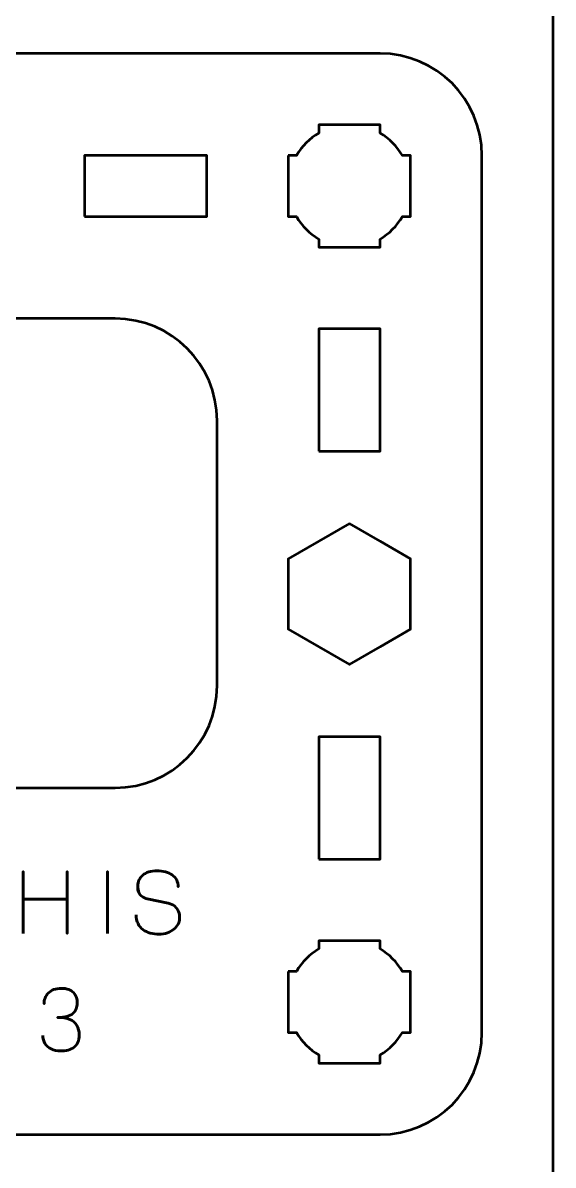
# Model space of a CAD drawing. Header units: centimetres. Extents: x -21 to 0, y -29.7 to 0.
# Drawn here: x -2.6 to 0, y -17.25 to -11.65 of the extents above; entities that cross this region are included whole.
import ezdxf

# ---------------------------------------------------------------- set-up
doc = ezdxf.new("R2010")
doc.units = ezdxf.units.CM
doc.header["$MEASUREMENT"] = 0
doc.layers.add('Layer 1', color=7, linetype='Continuous')

msp = doc.modelspace()

# ---------------------------------------------------------------- linework, layer by layer
at = {"layer": 'Layer 1', "lineweight": 53}
for points in [[(-1.15, -13.75), (-0.85, -13.75), (-0.85, -13.15), (-1.15, -13.15), (-1.15, -13.75)], [(-1.15, -15.75), (-0.85, -15.75), (-0.85, -15.15), (-1.15, -15.15), (-1.15, -15.75)]]:
    msp.add_lwpolyline(points, close=True, dxfattribs=at)
at = {"layer": 'Layer 1', "color": 1, "lineweight": 53}
msp.add_open_spline([(-21.00003, -29.19995), (-21.00003, -29.19995), (-21.00003, -2.89992), (-21.00003, -2.89992), (-21.00003, -2.89992), (-21.00003, -2.81709), (-20.93286, -2.74992), (-20.85003, -2.74992), (-20.85003, -2.74992), (-20.7672, -2.74992), (-20.70003, -2.68275), (-20.70003, -2.59992), (-20.70003, -2.59992), (-20.70003, -2.51709), (-20.7672, -2.44992), (-20.85003, -2.44992), (-20.85003, -2.44992), (-20.93286, -2.44992), (-21.00003, -2.38275), (-21.00003, -2.29992), (-21.00003, -2.29992), (-21.00003, -2.21709), (-20.93286, -2.14992), (-20.85003, -2.14992), (-20.85003, -2.14992), (-20.7672, -2.14992), (-20.70003, -2.08275), (-20.70003, -1.99992), (-20.70003, -1.99992), (-20.70003, -1.91709), (-20.7672, -1.84992), (-20.85003, -1.84992), (-20.85003, -1.84992), (-20.93286, -1.84992), (-21.00003, -1.78275), (-21.00003, -1.69992), (-21.00003, -1.69992), (-21.00003, -1.61709), (-20.93286, -1.54992), (-20.85003, -1.54992), (-20.85003, -1.54992), (-20.7672, -1.54992), (-20.70003, -1.48275), (-20.70003, -1.39992), (-20.70003, -1.39992), (-20.70003, -1.31709), (-20.7672, -1.24992), (-20.85003, -1.24992), (-20.85003, -1.24992), (-20.93286, -1.24992), (-21.00003, -1.18275), (-21.00003, -1.09992), (-21.00003, -1.09992), (-21.00003, -1.09992), (-21.00003, -0.49992), (-21.00003, -0.49992), (-21.00003, -0.49992), (-21.00003, -0.22295), (-20.77694, 0.00004), (-20.49994, 0.00004), (-20.49994, 0.00004), (-20.49994, 0.00004), (-0.50008, 0.00004), (-0.50008, 0.00004), (-0.50008, 0.00004), (-0.22294, 0.00004), (0.00002, -0.22295), (0.00002, -0.49992), (0.00002, -0.49992), (0.00002, -0.49992), (0.00002, -29.19995), (0.00002, -29.19995), (0.00002, -29.19995), (0.00002, -29.47695), (-0.22294, -29.70004), (-0.50008, -29.70004), (-0.50008, -29.70004), (-0.50008, -29.70004), (-20.49994, -29.70004), (-20.49994, -29.70004), (-20.49994, -29.70004), (-20.77694, -29.70004), (-21.00003, -29.47695), (-21.00003, -29.19995)], degree=3, knots=[0, 0, 0, 0, 0.047619, 0.047619, 0.047619, 0.047619, 0.0952381, 0.0952381, 0.0952381, 0.0952381, 0.1428571, 0.1428571, 0.1428571, 0.1428571, 0.1904762, 0.1904762, 0.1904762, 0.1904762, 0.2380952, 0.2380952, 0.2380952, 0.2380952, 0.2857143, 0.2857143, 0.2857143, 0.2857143, 0.3333333, 0.3333333, 0.3333333, 0.3333333, 0.3809524, 0.3809524, 0.3809524, 0.3809524, 0.4285714, 0.4285714, 0.4285714, 0.4285714, 0.4761905, 0.4761905, 0.4761905, 0.4761905, 0.5238095, 0.5238095, 0.5238095, 0.5238095, 0.5714286, 0.5714286, 0.5714286, 0.5714286, 0.6190476, 0.6190476, 0.6190476, 0.6190476, 0.6666667, 0.6666667, 0.6666667, 0.6666667, 0.7142857, 0.7142857, 0.7142857, 0.7142857, 0.7619048, 0.7619048, 0.7619048, 0.7619048, 0.8095238, 0.8095238, 0.8095238, 0.8095238, 0.8571429, 0.8571429, 0.8571429, 0.8571429, 0.9047619, 0.9047619, 0.9047619, 0.9047619, 0.952381, 0.952381, 0.952381, 0.952381, 1, 1, 1, 1], dxfattribs=at)
at = {"layer": 'Layer 1', "color": 3, "lineweight": 53}
msp.add_open_spline([(-5.65, -16.6), (-5.65, -16.6), (-5.65, -12.3), (-5.65, -12.3), (-5.65, -12.3), (-5.65, -12.02391), (-5.42609, -11.8), (-5.15, -11.8), (-5.15, -11.8), (-5.15, -11.8), (-0.85, -11.8), (-0.85, -11.8), (-0.85, -11.8), (-0.57391, -11.8), (-0.35, -12.02391), (-0.35, -12.3), (-0.35, -12.3), (-0.35, -12.3), (-0.35, -16.6), (-0.35, -16.6), (-0.35, -16.6), (-0.35, -16.87609), (-0.57391, -17.1), (-0.85, -17.1), (-0.85, -17.1), (-0.85, -17.1), (-5.15, -17.1), (-5.15, -17.1), (-5.15, -17.1), (-5.42609, -17.1), (-5.65, -16.87609), (-5.65, -16.6)], degree=3, knots=[0, 0, 0, 0, 0.125, 0.125, 0.125, 0.125, 0.25, 0.25, 0.25, 0.25, 0.375, 0.375, 0.375, 0.375, 0.5, 0.5, 0.5, 0.5, 0.625, 0.625, 0.625, 0.625, 0.75, 0.75, 0.75, 0.75, 0.875, 0.875, 0.875, 0.875, 1, 1, 1, 1], dxfattribs=at)
at = {"layer": 'Layer 1', "lineweight": 53}
for points, knots in [([(-1.3, -12.3), (-1.3, -12.3), (-1.25985, -12.3), (-1.25985, -12.3), (-1.25985, -12.3), (-1.2335, -12.25447), (-1.19553, -12.2165), (-1.15, -12.19015), (-1.15, -12.19015), (-1.15, -12.19015), (-1.15, -12.15), (-1.15, -12.15), (-1.15, -12.15), (-1.15, -12.15), (-1, -12.15), (-1, -12.15), (-1, -12.15), (-1, -12.15), (-0.85, -12.15), (-0.85, -12.15), (-0.85, -12.15), (-0.85, -12.15), (-0.85, -12.19015), (-0.85, -12.19015), (-0.85, -12.19015), (-0.80447, -12.2165), (-0.7665, -12.25447), (-0.74015, -12.3), (-0.74015, -12.3), (-0.74015, -12.3), (-0.7, -12.3), (-0.7, -12.3), (-0.7, -12.3), (-0.7, -12.3), (-0.7, -12.45), (-0.7, -12.45), (-0.7, -12.45), (-0.7, -12.45), (-0.7, -12.6), (-0.7, -12.6), (-0.7, -12.6), (-0.7, -12.6), (-0.74015, -12.6), (-0.74015, -12.6), (-0.74015, -12.6), (-0.7665, -12.64553), (-0.80447, -12.6835), (-0.85, -12.70985), (-0.85, -12.70985), (-0.85, -12.70985), (-0.85, -12.75), (-0.85, -12.75), (-0.85, -12.75), (-0.85, -12.75), (-1, -12.75), (-1, -12.75), (-1, -12.75), (-1, -12.75), (-1.15, -12.75), (-1.15, -12.75), (-1.15, -12.75), (-1.15, -12.75), (-1.15, -12.70985), (-1.15, -12.70985), (-1.15, -12.70985), (-1.19553, -12.6835), (-1.2335, -12.64553), (-1.25985, -12.6), (-1.25985, -12.6), (-1.25985, -12.6), (-1.3, -12.6), (-1.3, -12.6), (-1.3, -12.6), (-1.3, -12.6), (-1.3, -12.45), (-1.3, -12.45), (-1.3, -12.45), (-1.3, -12.45), (-1.3, -12.3), (-1.3, -12.3)], [0, 0, 0, 0, 0.05, 0.05, 0.05, 0.05, 0.1, 0.1, 0.1, 0.1, 0.15, 0.15, 0.15, 0.15, 0.2, 0.2, 0.2, 0.2, 0.25, 0.25, 0.25, 0.25, 0.3, 0.3, 0.3, 0.3, 0.35, 0.35, 0.35, 0.35, 0.4, 0.4, 0.4, 0.4, 0.45, 0.45, 0.45, 0.45, 0.5, 0.5, 0.5, 0.5, 0.55, 0.55, 0.55, 0.55, 0.6, 0.6, 0.6, 0.6, 0.65, 0.65, 0.65, 0.65, 0.7, 0.7, 0.7, 0.7, 0.75, 0.75, 0.75, 0.75, 0.8, 0.8, 0.8, 0.8, 0.85, 0.85, 0.85, 0.85, 0.9, 0.9, 0.9, 0.9, 0.95, 0.95, 0.95, 0.95, 1, 1, 1, 1]), ([(-2.3, -12.6), (-2.3, -12.6), (-2.3, -12.3), (-2.3, -12.3), (-2.3, -12.3), (-2.3, -12.3), (-1.7, -12.3), (-1.7, -12.3), (-1.7, -12.3), (-1.7, -12.3), (-1.7, -12.6), (-1.7, -12.6), (-1.7, -12.6), (-1.7, -12.6), (-2.3, -12.6), (-2.3, -12.6)], [0, 0, 0, 0, 0.25, 0.25, 0.25, 0.25, 0.5, 0.5, 0.5, 0.5, 0.75, 0.75, 0.75, 0.75, 1, 1, 1, 1]), ([(-4.35, -14.9), (-4.35, -14.9), (-4.35, -13.6), (-4.35, -13.6), (-4.35, -13.6), (-4.35, -13.32391), (-4.12609, -13.1), (-3.85, -13.1), (-3.85, -13.1), (-3.85, -13.1), (-2.15, -13.1), (-2.15, -13.1), (-2.15, -13.1), (-1.87391, -13.1), (-1.65, -13.32391), (-1.65, -13.6), (-1.65, -13.6), (-1.65, -13.6), (-1.65, -14.9), (-1.65, -14.9), (-1.65, -14.9), (-1.65, -15.17609), (-1.87391, -15.4), (-2.15, -15.4), (-2.15, -15.4), (-2.15, -15.4), (-3.85, -15.4), (-3.85, -15.4), (-3.85, -15.4), (-4.12609, -15.4), (-4.35, -15.17609), (-4.35, -14.9)], [0, 0, 0, 0, 0.125, 0.125, 0.125, 0.125, 0.25, 0.25, 0.25, 0.25, 0.375, 0.375, 0.375, 0.375, 0.5, 0.5, 0.5, 0.5, 0.625, 0.625, 0.625, 0.625, 0.75, 0.75, 0.75, 0.75, 0.875, 0.875, 0.875, 0.875, 1, 1, 1, 1]), ([(-1, -14.10359), (-1, -14.10359), (-0.85, -14.19019), (-0.85, -14.19019), (-0.85, -14.19019), (-0.85, -14.19019), (-0.7, -14.27679), (-0.7, -14.27679), (-0.7, -14.27679), (-0.7, -14.27679), (-0.7, -14.45), (-0.7, -14.45), (-0.7, -14.45), (-0.7, -14.45), (-0.7, -14.62321), (-0.7, -14.62321), (-0.7, -14.62321), (-0.7, -14.62321), (-0.85, -14.70981), (-0.85, -14.70981), (-0.85, -14.70981), (-0.85, -14.70981), (-1, -14.79641), (-1, -14.79641), (-1, -14.79641), (-1, -14.79641), (-1.15, -14.70981), (-1.15, -14.70981), (-1.15, -14.70981), (-1.15, -14.70981), (-1.3, -14.62321), (-1.3, -14.62321), (-1.3, -14.62321), (-1.3, -14.62321), (-1.3, -14.45), (-1.3, -14.45), (-1.3, -14.45), (-1.3, -14.45), (-1.3, -14.27679), (-1.3, -14.27679), (-1.3, -14.27679), (-1.3, -14.27679), (-1.15, -14.19019), (-1.15, -14.19019), (-1.15, -14.19019), (-1.15, -14.19019), (-1, -14.10359), (-1, -14.10359)], [0, 0, 0, 0, 0.0833333, 0.0833333, 0.0833333, 0.0833333, 0.1666667, 0.1666667, 0.1666667, 0.1666667, 0.25, 0.25, 0.25, 0.25, 0.3333333, 0.3333333, 0.3333333, 0.3333333, 0.4166667, 0.4166667, 0.4166667, 0.4166667, 0.5, 0.5, 0.5, 0.5, 0.5833333, 0.5833333, 0.5833333, 0.5833333, 0.6666667, 0.6666667, 0.6666667, 0.6666667, 0.75, 0.75, 0.75, 0.75, 0.8333333, 0.8333333, 0.8333333, 0.8333333, 0.9166667, 0.9166667, 0.9166667, 0.9166667, 1, 1, 1, 1]), ([(-1.3, -16.3), (-1.3, -16.3), (-1.25985, -16.3), (-1.25985, -16.3), (-1.25985, -16.3), (-1.2335, -16.25447), (-1.19553, -16.2165), (-1.15, -16.19015), (-1.15, -16.19015), (-1.15, -16.19015), (-1.15, -16.15), (-1.15, -16.15), (-1.15, -16.15), (-1.15, -16.15), (-1, -16.15), (-1, -16.15), (-1, -16.15), (-1, -16.15), (-0.85, -16.15), (-0.85, -16.15), (-0.85, -16.15), (-0.85, -16.15), (-0.85, -16.19015), (-0.85, -16.19015), (-0.85, -16.19015), (-0.80447, -16.2165), (-0.7665, -16.25447), (-0.74015, -16.3), (-0.74015, -16.3), (-0.74015, -16.3), (-0.7, -16.3), (-0.7, -16.3), (-0.7, -16.3), (-0.7, -16.3), (-0.7, -16.45), (-0.7, -16.45), (-0.7, -16.45), (-0.7, -16.45), (-0.7, -16.6), (-0.7, -16.6), (-0.7, -16.6), (-0.7, -16.6), (-0.74015, -16.6), (-0.74015, -16.6), (-0.74015, -16.6), (-0.7665, -16.64553), (-0.80447, -16.6835), (-0.85, -16.70985), (-0.85, -16.70985), (-0.85, -16.70985), (-0.85, -16.75), (-0.85, -16.75), (-0.85, -16.75), (-0.85, -16.75), (-1, -16.75), (-1, -16.75), (-1, -16.75), (-1, -16.75), (-1.15, -16.75), (-1.15, -16.75), (-1.15, -16.75), (-1.15, -16.75), (-1.15, -16.70985), (-1.15, -16.70985), (-1.15, -16.70985), (-1.19553, -16.6835), (-1.2335, -16.64553), (-1.25985, -16.6), (-1.25985, -16.6), (-1.25985, -16.6), (-1.3, -16.6), (-1.3, -16.6), (-1.3, -16.6), (-1.3, -16.6), (-1.3, -16.45), (-1.3, -16.45), (-1.3, -16.45), (-1.3, -16.45), (-1.3, -16.3), (-1.3, -16.3)], [0, 0, 0, 0, 0.05, 0.05, 0.05, 0.05, 0.1, 0.1, 0.1, 0.1, 0.15, 0.15, 0.15, 0.15, 0.2, 0.2, 0.2, 0.2, 0.25, 0.25, 0.25, 0.25, 0.3, 0.3, 0.3, 0.3, 0.35, 0.35, 0.35, 0.35, 0.4, 0.4, 0.4, 0.4, 0.45, 0.45, 0.45, 0.45, 0.5, 0.5, 0.5, 0.5, 0.55, 0.55, 0.55, 0.55, 0.6, 0.6, 0.6, 0.6, 0.65, 0.65, 0.65, 0.65, 0.7, 0.7, 0.7, 0.7, 0.75, 0.75, 0.75, 0.75, 0.8, 0.8, 0.8, 0.8, 0.85, 0.85, 0.85, 0.85, 0.9, 0.9, 0.9, 0.9, 0.95, 0.95, 0.95, 0.95, 1, 1, 1, 1])]:
    msp.add_open_spline(points, degree=3, knots=knots, dxfattribs=at)
at = {"layer": 'Layer 1', "color": 5, "lineweight": 53}
for points, knots in [([(-2.60101, -16.11494), (-2.60101, -16.11494), (-2.60101, -15.94603), (-2.60101, -15.94603), (-2.60101, -15.94603), (-2.60101, -15.94603), (-2.38554, -15.94603), (-2.38554, -15.94603), (-2.38554, -15.94603), (-2.38554, -15.94603), (-2.38554, -16.11494), (-2.38554, -16.11494), (-2.38554, -16.11494), (-2.38554, -16.11494), (-2.38554, -15.81014), (-2.38554, -15.81014), (-2.38554, -15.81014), (-2.38554, -15.81014), (-2.38554, -15.94603), (-2.38554, -15.94603), (-2.38554, -15.94603), (-2.38554, -15.94603), (-2.60101, -15.94603), (-2.60101, -15.94603), (-2.60101, -15.94603), (-2.60101, -15.94603), (-2.60101, -15.81014), (-2.60101, -15.81014), (-2.60101, -15.81014), (-2.60101, -15.81014), (-2.60101, -16.11494), (-2.60101, -16.11494)], [0, 0, 0, 0, 0.125, 0.125, 0.125, 0.125, 0.25, 0.25, 0.25, 0.25, 0.375, 0.375, 0.375, 0.375, 0.5, 0.5, 0.5, 0.5, 0.625, 0.625, 0.625, 0.625, 0.75, 0.75, 0.75, 0.75, 0.875, 0.875, 0.875, 0.875, 1, 1, 1, 1]), ([(-2.18784, -16.11494), (-2.18784, -16.11494), (-2.18784, -15.80972), (-2.18784, -15.80972), (-2.18784, -15.80972), (-2.18784, -15.80972), (-2.18784, -16.11494), (-2.18784, -16.11494)], [0, 0, 0, 0, 0.5, 0.5, 0.5, 0.5, 1, 1, 1, 1]), ([(-2.04687, -16.02265), (-2.04673, -16.03952), (-2.04377, -16.05398), (-2.03784, -16.06605), (-2.03784, -16.06605), (-2.03198, -16.07804), (-2.0238, -16.08785), (-2.0135, -16.09547), (-2.0135, -16.09547), (-2.00313, -16.10302), (-1.9912, -16.10859), (-1.97773, -16.11219), (-1.97773, -16.11219), (-1.96432, -16.11572), (-1.94993, -16.11748), (-1.93469, -16.11748), (-1.93469, -16.11748), (-1.91931, -16.11741), (-1.90548, -16.11515), (-1.89313, -16.11085), (-1.89313, -16.11085), (-1.88085, -16.10654), (-1.87034, -16.10076), (-1.86152, -16.09349), (-1.86152, -16.09349), (-1.85277, -16.08622), (-1.846, -16.07811), (-1.8412, -16.06908), (-1.8412, -16.06908), (-1.8364, -16.06005), (-1.83386, -16.05081), (-1.83351, -16.04128), (-1.83351, -16.04128), (-1.83309, -16.02879), (-1.83492, -16.01736), (-1.83894, -16.00706), (-1.83894, -16.00706), (-1.84297, -15.99676), (-1.84918, -15.98815), (-1.85757, -15.9811), (-1.85757, -15.9811), (-1.8659, -15.97404), (-1.87641, -15.9691), (-1.88897, -15.96635), (-1.88897, -15.96635), (-1.88897, -15.96635), (-1.99268, -15.94391), (-1.99268, -15.94391), (-1.99268, -15.94391), (-2.00242, -15.94187), (-2.01082, -15.93841), (-2.01773, -15.93361), (-2.01773, -15.93361), (-2.02465, -15.92875), (-2.03001, -15.92204), (-2.03368, -15.91343), (-2.03368, -15.91343), (-2.03735, -15.9049), (-2.03925, -15.89403), (-2.03925, -15.88084), (-2.03925, -15.88084), (-2.03925, -15.87082), (-2.0372, -15.86137), (-2.03304, -15.85248), (-2.03304, -15.85248), (-2.02895, -15.84359), (-2.02288, -15.83575), (-2.01491, -15.82884), (-2.01491, -15.82884), (-2.00694, -15.822), (-1.99706, -15.81663), (-1.98535, -15.81275), (-1.98535, -15.81275), (-1.97356, -15.8088), (-1.96009, -15.80683), (-1.94485, -15.80676), (-1.94485, -15.80676), (-1.92954, -15.80676), (-1.9155, -15.80852), (-1.90266, -15.81205), (-1.90266, -15.81205), (-1.88989, -15.81558), (-1.87881, -15.82066), (-1.8695, -15.82743), (-1.8695, -15.82743), (-1.86018, -15.8342), (-1.85299, -15.84253), (-1.84805, -15.85226), (-1.84805, -15.85226), (-1.84311, -15.86207), (-1.84078, -15.87329), (-1.84113, -15.88592), (-1.84113, -15.88592), (-1.84078, -15.87329), (-1.84311, -15.86207), (-1.84805, -15.85226), (-1.84805, -15.85226), (-1.85299, -15.84253), (-1.86018, -15.8342), (-1.8695, -15.82743), (-1.8695, -15.82743), (-1.87881, -15.82066), (-1.88989, -15.81558), (-1.90266, -15.81205), (-1.90266, -15.81205), (-1.9155, -15.80852), (-1.92954, -15.80676), (-1.94485, -15.80676), (-1.94485, -15.80676), (-1.96009, -15.80683), (-1.97356, -15.8088), (-1.98535, -15.81275), (-1.98535, -15.81275), (-1.99706, -15.81663), (-2.00694, -15.822), (-2.01491, -15.82884), (-2.01491, -15.82884), (-2.02288, -15.83575), (-2.02895, -15.84359), (-2.03304, -15.85248), (-2.03304, -15.85248), (-2.0372, -15.86137), (-2.03925, -15.87082), (-2.03925, -15.88084), (-2.03925, -15.88084), (-2.03925, -15.89403), (-2.03742, -15.9049), (-2.03389, -15.91336), (-2.03389, -15.91336), (-2.03029, -15.9219), (-2.025, -15.92853), (-2.01808, -15.9334), (-2.01808, -15.9334), (-2.01117, -15.9382), (-2.0027, -15.94173), (-1.99268, -15.94391), (-1.99268, -15.94391), (-1.99268, -15.94391), (-1.88897, -15.96635), (-1.88897, -15.96635), (-1.88897, -15.96635), (-1.87613, -15.9691), (-1.86554, -15.97404), (-1.85722, -15.9811), (-1.85722, -15.9811), (-1.84882, -15.98815), (-1.84268, -15.99676), (-1.83873, -16.00706), (-1.83873, -16.00706), (-1.83485, -16.01736), (-1.83309, -16.02879), (-1.83351, -16.04128), (-1.83351, -16.04128), (-1.83386, -16.05081), (-1.8364, -16.06005), (-1.8412, -16.06908), (-1.8412, -16.06908), (-1.846, -16.07811), (-1.85277, -16.08622), (-1.86152, -16.09349), (-1.86152, -16.09349), (-1.87034, -16.10076), (-1.88085, -16.10654), (-1.89313, -16.11085), (-1.89313, -16.11085), (-1.90548, -16.11515), (-1.91931, -16.11741), (-1.93469, -16.11748), (-1.93469, -16.11748), (-1.94993, -16.11748), (-1.96432, -16.11572), (-1.97773, -16.11219), (-1.97773, -16.11219), (-1.9912, -16.10859), (-2.00313, -16.10302), (-2.0135, -16.09547), (-2.0135, -16.09547), (-2.0238, -16.08785), (-2.03198, -16.07804), (-2.03784, -16.06605), (-2.03784, -16.06605), (-2.04377, -16.05398), (-2.04673, -16.03952), (-2.04687, -16.02265)], [0, 0, 0, 0, 0.0217391, 0.0217391, 0.0217391, 0.0217391, 0.0434783, 0.0434783, 0.0434783, 0.0434783, 0.0652174, 0.0652174, 0.0652174, 0.0652174, 0.0869565, 0.0869565, 0.0869565, 0.0869565, 0.1086957, 0.1086957, 0.1086957, 0.1086957, 0.1304348, 0.1304348, 0.1304348, 0.1304348, 0.1521739, 0.1521739, 0.1521739, 0.1521739, 0.173913, 0.173913, 0.173913, 0.173913, 0.1956522, 0.1956522, 0.1956522, 0.1956522, 0.2173913, 0.2173913, 0.2173913, 0.2173913, 0.2391304, 0.2391304, 0.2391304, 0.2391304, 0.2608696, 0.2608696, 0.2608696, 0.2608696, 0.2826087, 0.2826087, 0.2826087, 0.2826087, 0.3043478, 0.3043478, 0.3043478, 0.3043478, 0.326087, 0.326087, 0.326087, 0.326087, 0.3478261, 0.3478261, 0.3478261, 0.3478261, 0.3695652, 0.3695652, 0.3695652, 0.3695652, 0.3913043, 0.3913043, 0.3913043, 0.3913043, 0.4130435, 0.4130435, 0.4130435, 0.4130435, 0.4347826, 0.4347826, 0.4347826, 0.4347826, 0.4565217, 0.4565217, 0.4565217, 0.4565217, 0.4782609, 0.4782609, 0.4782609, 0.4782609, 0.5, 0.5, 0.5, 0.5, 0.5217391, 0.5217391, 0.5217391, 0.5217391, 0.5434783, 0.5434783, 0.5434783, 0.5434783, 0.5652174, 0.5652174, 0.5652174, 0.5652174, 0.5869565, 0.5869565, 0.5869565, 0.5869565, 0.6086957, 0.6086957, 0.6086957, 0.6086957, 0.6304348, 0.6304348, 0.6304348, 0.6304348, 0.6521739, 0.6521739, 0.6521739, 0.6521739, 0.673913, 0.673913, 0.673913, 0.673913, 0.6956522, 0.6956522, 0.6956522, 0.6956522, 0.7173913, 0.7173913, 0.7173913, 0.7173913, 0.7391304, 0.7391304, 0.7391304, 0.7391304, 0.7608696, 0.7608696, 0.7608696, 0.7608696, 0.7826087, 0.7826087, 0.7826087, 0.7826087, 0.8043478, 0.8043478, 0.8043478, 0.8043478, 0.826087, 0.826087, 0.826087, 0.826087, 0.8478261, 0.8478261, 0.8478261, 0.8478261, 0.8695652, 0.8695652, 0.8695652, 0.8695652, 0.8913043, 0.8913043, 0.8913043, 0.8913043, 0.9130435, 0.9130435, 0.9130435, 0.9130435, 0.9347826, 0.9347826, 0.9347826, 0.9347826, 0.9565217, 0.9565217, 0.9565217, 0.9565217, 0.9782609, 0.9782609, 0.9782609, 0.9782609, 1, 1, 1, 1]), ([(-2.50513, -16.61363), (-2.50506, -16.62887), (-2.50153, -16.64213), (-2.49455, -16.65363), (-2.49455, -16.65363), (-2.48756, -16.66506), (-2.47761, -16.67402), (-2.46463, -16.68044), (-2.46463, -16.68044), (-2.45165, -16.68686), (-2.43606, -16.69011), (-2.41792, -16.69025), (-2.41792, -16.69025), (-2.40431, -16.69025), (-2.39196, -16.68884), (-2.38074, -16.68588), (-2.38074, -16.68588), (-2.36959, -16.68291), (-2.36, -16.67833), (-2.35188, -16.67205), (-2.35188, -16.67205), (-2.34377, -16.66577), (-2.33756, -16.65765), (-2.33312, -16.64778), (-2.33312, -16.64778), (-2.32874, -16.63783), (-2.32656, -16.6259), (-2.32649, -16.61193), (-2.32649, -16.61193), (-2.32641, -16.59331), (-2.33022, -16.57757), (-2.33777, -16.5648), (-2.33777, -16.5648), (-2.34532, -16.55203), (-2.35704, -16.54244), (-2.37277, -16.53588), (-2.37277, -16.53588), (-2.3885, -16.52931), (-2.40868, -16.526), (-2.43316, -16.526), (-2.43316, -16.526), (-2.41489, -16.52607), (-2.39958, -16.52438), (-2.38709, -16.52092), (-2.38709, -16.52092), (-2.37467, -16.51746), (-2.36473, -16.51259), (-2.35725, -16.50624), (-2.35725, -16.50624), (-2.34977, -16.49996), (-2.34434, -16.49248), (-2.34109, -16.48388), (-2.34109, -16.48388), (-2.33777, -16.47534), (-2.33615, -16.46596), (-2.33622, -16.45573), (-2.33622, -16.45573), (-2.33615, -16.44549), (-2.33756, -16.43604), (-2.34038, -16.42729), (-2.34038, -16.42729), (-2.34314, -16.41854), (-2.34765, -16.41085), (-2.35379, -16.40429), (-2.35379, -16.40429), (-2.35993, -16.39773), (-2.36804, -16.39258), (-2.37799, -16.38891), (-2.37799, -16.38891), (-2.38801, -16.38524), (-2.40022, -16.38341), (-2.41454, -16.38334), (-2.41454, -16.38334), (-2.42879, -16.38341), (-2.44128, -16.38552), (-2.45186, -16.38962), (-2.45186, -16.38962), (-2.46252, -16.39371), (-2.47126, -16.39928), (-2.47832, -16.40641), (-2.47832, -16.40641), (-2.4853, -16.41353), (-2.49053, -16.42165), (-2.49398, -16.43082), (-2.49398, -16.43082), (-2.49751, -16.43999), (-2.4992, -16.44973), (-2.4992, -16.45996), (-2.4992, -16.45996), (-2.4992, -16.44973), (-2.49751, -16.43999), (-2.49398, -16.43082), (-2.49398, -16.43082), (-2.49053, -16.42165), (-2.4853, -16.41353), (-2.47832, -16.40641), (-2.47832, -16.40641), (-2.47126, -16.39928), (-2.46252, -16.39371), (-2.45186, -16.38962), (-2.45186, -16.38962), (-2.44128, -16.38552), (-2.42879, -16.38341), (-2.41454, -16.38334), (-2.41454, -16.38334), (-2.40022, -16.38341), (-2.38801, -16.38524), (-2.37799, -16.38891), (-2.37799, -16.38891), (-2.36804, -16.39258), (-2.35993, -16.39773), (-2.35379, -16.40429), (-2.35379, -16.40429), (-2.34765, -16.41085), (-2.34314, -16.41854), (-2.34038, -16.42729), (-2.34038, -16.42729), (-2.33756, -16.43604), (-2.33615, -16.44549), (-2.33622, -16.45573), (-2.33622, -16.45573), (-2.33615, -16.46596), (-2.33777, -16.47534), (-2.34109, -16.48388), (-2.34109, -16.48388), (-2.34434, -16.49248), (-2.34977, -16.49996), (-2.35725, -16.50624), (-2.35725, -16.50624), (-2.36473, -16.51259), (-2.37467, -16.51746), (-2.38709, -16.52092), (-2.38709, -16.52092), (-2.39958, -16.52438), (-2.41489, -16.52607), (-2.43316, -16.526), (-2.43316, -16.526), (-2.40868, -16.526), (-2.3885, -16.52931), (-2.37277, -16.53588), (-2.37277, -16.53588), (-2.35704, -16.54244), (-2.34532, -16.55203), (-2.33777, -16.5648), (-2.33777, -16.5648), (-2.33022, -16.57757), (-2.32641, -16.59331), (-2.32649, -16.61193), (-2.32649, -16.61193), (-2.32656, -16.6259), (-2.32874, -16.63783), (-2.33312, -16.64778), (-2.33312, -16.64778), (-2.33756, -16.65765), (-2.34377, -16.66577), (-2.35188, -16.67205), (-2.35188, -16.67205), (-2.36, -16.67833), (-2.36959, -16.68291), (-2.38074, -16.68588), (-2.38074, -16.68588), (-2.39196, -16.68884), (-2.40431, -16.69025), (-2.41792, -16.69025), (-2.41792, -16.69025), (-2.43606, -16.69011), (-2.45165, -16.68686), (-2.46463, -16.68044), (-2.46463, -16.68044), (-2.47761, -16.67402), (-2.48756, -16.66506), (-2.49455, -16.65363), (-2.49455, -16.65363), (-2.50153, -16.64213), (-2.50506, -16.62887), (-2.50513, -16.61363)], [0, 0, 0, 0, 0.0227273, 0.0227273, 0.0227273, 0.0227273, 0.0454545, 0.0454545, 0.0454545, 0.0454545, 0.0681818, 0.0681818, 0.0681818, 0.0681818, 0.0909091, 0.0909091, 0.0909091, 0.0909091, 0.1136364, 0.1136364, 0.1136364, 0.1136364, 0.1363636, 0.1363636, 0.1363636, 0.1363636, 0.1590909, 0.1590909, 0.1590909, 0.1590909, 0.1818182, 0.1818182, 0.1818182, 0.1818182, 0.2045455, 0.2045455, 0.2045455, 0.2045455, 0.2272727, 0.2272727, 0.2272727, 0.2272727, 0.25, 0.25, 0.25, 0.25, 0.2727273, 0.2727273, 0.2727273, 0.2727273, 0.2954545, 0.2954545, 0.2954545, 0.2954545, 0.3181818, 0.3181818, 0.3181818, 0.3181818, 0.3409091, 0.3409091, 0.3409091, 0.3409091, 0.3636364, 0.3636364, 0.3636364, 0.3636364, 0.3863636, 0.3863636, 0.3863636, 0.3863636, 0.4090909, 0.4090909, 0.4090909, 0.4090909, 0.4318182, 0.4318182, 0.4318182, 0.4318182, 0.4545455, 0.4545455, 0.4545455, 0.4545455, 0.4772727, 0.4772727, 0.4772727, 0.4772727, 0.5, 0.5, 0.5, 0.5, 0.5227273, 0.5227273, 0.5227273, 0.5227273, 0.5454545, 0.5454545, 0.5454545, 0.5454545, 0.5681818, 0.5681818, 0.5681818, 0.5681818, 0.5909091, 0.5909091, 0.5909091, 0.5909091, 0.6136364, 0.6136364, 0.6136364, 0.6136364, 0.6363636, 0.6363636, 0.6363636, 0.6363636, 0.6590909, 0.6590909, 0.6590909, 0.6590909, 0.6818182, 0.6818182, 0.6818182, 0.6818182, 0.7045455, 0.7045455, 0.7045455, 0.7045455, 0.7272727, 0.7272727, 0.7272727, 0.7272727, 0.75, 0.75, 0.75, 0.75, 0.7727273, 0.7727273, 0.7727273, 0.7727273, 0.7954545, 0.7954545, 0.7954545, 0.7954545, 0.8181818, 0.8181818, 0.8181818, 0.8181818, 0.8409091, 0.8409091, 0.8409091, 0.8409091, 0.8636364, 0.8636364, 0.8636364, 0.8636364, 0.8863636, 0.8863636, 0.8863636, 0.8863636, 0.9090909, 0.9090909, 0.9090909, 0.9090909, 0.9318182, 0.9318182, 0.9318182, 0.9318182, 0.9545455, 0.9545455, 0.9545455, 0.9545455, 0.9772727, 0.9772727, 0.9772727, 0.9772727, 1, 1, 1, 1])]:
    msp.add_open_spline(points, degree=3, knots=knots, dxfattribs=at)

doc.saveas('drawing.dxf')
